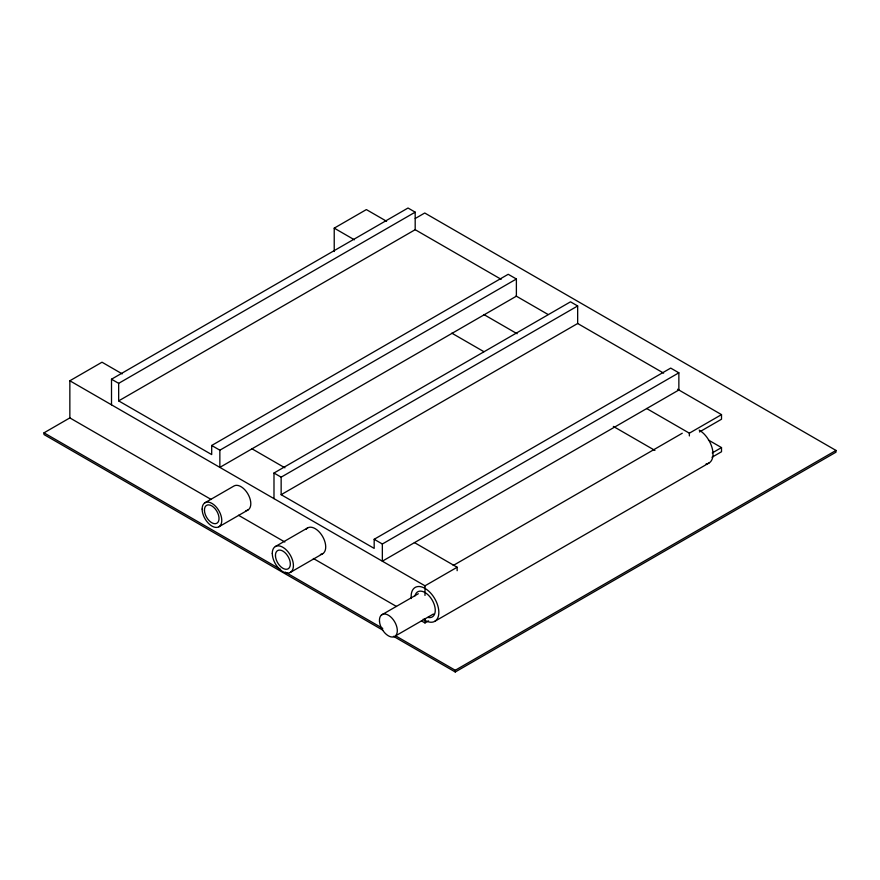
<?xml version="1.0" encoding="UTF-8"?>
<svg xmlns="http://www.w3.org/2000/svg" width="880" height="880" viewBox="0 0 880 880"><rect width="100%" height="100%" fill="white"/><g stroke="black" fill="none" stroke-linecap="round" stroke-linejoin="round"><path stroke-width="1.32" d="M211.2 499.499L69.85 417.901L69.85 380.776L102.003 362.208L122.199 373.868M334.224 251.515L334.224 228.14L366.366 209.583L386.562 221.243M111.507 404.822L111.507 379.214L408.023 208.021L415.184 212.157L415.184 229.691L118.668 400.884L118.668 383.35L415.184 212.157M382.756 630.124L44 434.544L44 432.828L70.18 417.714M415.228 218.504L424.743 213.004L836 450.439L836 452.166L455.257 671.979L393.448 636.295M118.668 400.884L211.695 454.586L211.695 445.478L508.211 274.285L516.384 279.004L516.384 296.186L219.857 467.379L219.857 450.197L516.384 279.004M205.007 502.733L234.036 485.969A13.893 8.019 60 0 1 248.776 495.594A13.893 8.019 60 0 1 245.894 510.664M273.988 498.63L273.988 473.022L570.504 301.829L577.665 305.965L577.665 323.499L281.149 494.692L281.149 477.158L577.665 305.965M218.9 526.79L247.929 510.037M275.374 546.535L307.681 527.879M290.323 572.418L322.619 553.773M281.149 494.692L374.176 548.394L374.176 539.286L670.703 368.093L678.865 372.812L678.865 389.994L382.349 561.187L382.349 544.005L678.865 372.812M453.189 565.499L682.253 433.246M69.85 380.776L424.996 585.816L457.149 567.248L457.149 570.702M646.602 408.496L689.359 433.18L721.512 414.623L721.512 419.221L699.479 431.948M381.414 615.043L418.33 593.736M395.351 635.987L433.455 613.987M712.239 452.936L721.512 447.579L721.512 451.748L711.986 457.248M421.432 620.884L424.996 622.941L428.571 620.873M434.786 621.324L708.961 463.034M395.824 635.954L455.257 670.263L836 450.439M415.184 229.691L501.149 279.312M577.665 323.499L663.63 373.131M516.032 295.988L548.097 314.501M677.567 389.246L721.512 414.623M708.444 440.044L721.512 447.579M334.224 228.14L354.409 239.8M483.879 314.545L517.132 333.751M451.814 333.157L483.879 351.67M613.349 426.415L654.918 450.417M251.658 448.613L284.922 467.819M414.392 542.564L457.149 567.248M111.507 379.214L118.668 383.35M273.988 473.022L281.149 477.158M211.695 445.478L219.857 450.197M374.176 539.286L382.349 544.005M238.513 515.273L284.845 542.014M313.346 558.481L396.495 606.485M44 432.828L280.533 569.382M285.285 572.132L382.756 628.397M689.359 433.18L689.359 435.93M455.257 670.263L455.257 671.979M424.996 585.816L424.996 595.441M424.996 618.816L424.996 622.941M411.268 598.543A19.58 11.297 60 0 1 424.391 588.06A19.58 11.297 60 0 1 438.823 613.052A19.58 11.297 60 0 1 423.192 619.179M415.008 595.848A14.52 8.382 60 0 1 432.058 599.852A14.52 8.382 60 0 1 427.922 617.43M699.171 430.1A19.58 11.297 60 0 1 712.536 449.669A19.58 11.297 60 0 1 706.09 463.925M305.998 529.441A14.949 8.624 60 0 1 322.619 536.514A14.949 8.624 60 0 1 320.43 554.444M379.5 621.522A12.628 7.293 60 0 0 393.668 636.878A12.628 7.293 60 0 0 391.974 618.145A12.628 7.293 60 0 0 379.5 621.522M272.283 553.366A14.949 8.624 60 0 0 288.134 573.089A14.949 8.624 60 0 0 288.134 551.958A14.949 8.624 60 0 0 272.283 553.366M275.462 555.973A10.527 6.072 60 0 0 287.023 569.228A10.527 6.072 60 0 0 286.176 553.883A10.527 6.072 60 0 0 275.462 555.973M202.136 509.091A13.893 8.019 60 0 0 216.865 527.417A13.893 8.019 60 0 0 216.865 507.771A13.893 8.019 60 0 0 202.136 509.091M204.446 510.334A10.318 5.951 60 0 0 215.567 523.677A10.318 5.951 60 0 0 215.204 508.882A10.318 5.951 60 0 0 204.446 510.334"/></g></svg>
